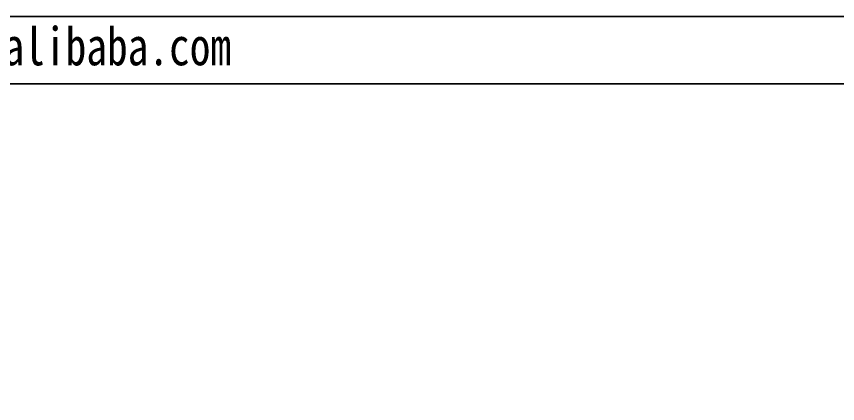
# Model space of a CAD drawing. Header units: inches. Extents: x 1531 to 2581, y 452 to 704.
# Drawn here: x 1670.3 to 1721.4, y 604.6 to 628.7 of the extents above; entities that cross this region are included whole.
import ezdxf

# ---------------------------------------------------------------- set-up
doc = ezdxf.new("R2010")
doc.units = ezdxf.units.IN
doc.header["$LTSCALE"] = 15
doc.layers.add('文字', color=81, linetype='Continuous')
doc.styles.get("Standard").update_dxf_attribs({"font": 'txt', "bigfont": 'gbcbig.shx'})
doc.styles.add('宋体', font='', dxfattribs={"width": 0.8, "height": 3.5})
doc.styles.get('宋体').set_extended_font_data('SimSun')
doc.dimstyles.new('1.5', dxfattribs={"dimtxt": 1, "dimasz": 0.3, "dimexe": 0.18, "dimexo": 0.0625, "dimgap": 0.09, "dimtad": 0, "dimtih": 1, "dimtoh": 1, "dimzin": 0, "dimdsep": 46, "dimtxsty": 'Standard', "dimcen": 0, "dimadec": 0, "dimazin": 2, "dimtfac": 1, "dimtofl": 0, "dimtmove": 0, "dimatfit": 3, "dimfxl": 1, "dimtolj": 1, "dimtzin": 0, "dimarcsym": 0})

# ---------------------------------------------------------------- blocks, each defined once
blk = doc.blocks.new('*D176')
at = {"color": 0, "lineweight": -2}
for p, q in [((1625.849, 583.429), (1627.838, 584.296)), ((1625.549, 583.429), (1625.849, 583.429))]:
    blk.add_line(p, q, dxfattribs=at)
at = {"color": 0}
blk.add_solid([(1627.818, 584.342), (1627.858, 584.25), (1628.113, 584.416)], dxfattribs=at)
at = {"layer": 'Defpoints', "color": 0}
for p in [(1692.293, 612.361), (1628.113, 584.416)]:
    blk.add_point(p, dxfattribs=at)
at = {"color": 0, "insert": (1623.209, 583.429), "char_height": 1, "attachment_point": 5}
blk.add_mtext('\\A1;∅70.00', dxfattribs=at)
blk = doc.blocks.new('*D200')
at = {"color": 0, "lineweight": -2}
for p, q in [((1634.103, 587.193), (1633.827, 587.075)), ((1634.403, 587.193), (1634.103, 587.193))]:
    blk.add_line(p, q, dxfattribs=at)
at = {"color": 0}
blk.add_solid([(1633.808, 587.121), (1633.847, 587.029), (1633.552, 586.957)], dxfattribs=at)
at = {"layer": 'Defpoints', "color": 0}
for p in [(1686.855, 609.82), (1633.552, 586.957)]:
    blk.add_point(p, dxfattribs=at)
at = {"color": 0, "insert": (1636.826, 587.193), "char_height": 1, "attachment_point": 5}
blk.add_mtext('\\A1;∅58.00', dxfattribs=at)

msp = doc.modelspace()

# ---------------------------------------------------------------- linework, layer by layer
for p, q in [((1530.91, 628.719), (1780.39, 628.719)), ((1535.11, 624.519), (1776.19, 624.519))]:
    msp.add_line(p, q)

# ---------------------------------------------------------------- texts
at = {"layer": '文字', "color": 0, "insert": (1652.786, 628.047), "char_height": 2.36544, "width": 41.55851, "attachment_point": 1, "style": '宋体'}
msp.add_mtext('www.szomk.en.alibaba.com', dxfattribs=at)

# ---------------------------------------------------------------- dimensions: what is measured, and where the dimension line sits
for p1, p2, picture, middle in [((1692.293, 612.361), (1628.113, 584.416), '*D176', (1623.209, 583.429)), ((1686.855, 609.82), (1633.552, 586.957), '*D200', (1636.826, 587.193))]:
    dim = msp.add_diameter_dim_2p(p1=p1, p2=p2, dimstyle='1.5')
    dim.commit()
    dim.dimension.update_dxf_attribs({"geometry": picture, "text_midpoint": middle, "dimtype": 163})

doc.saveas('drawing.dxf')
